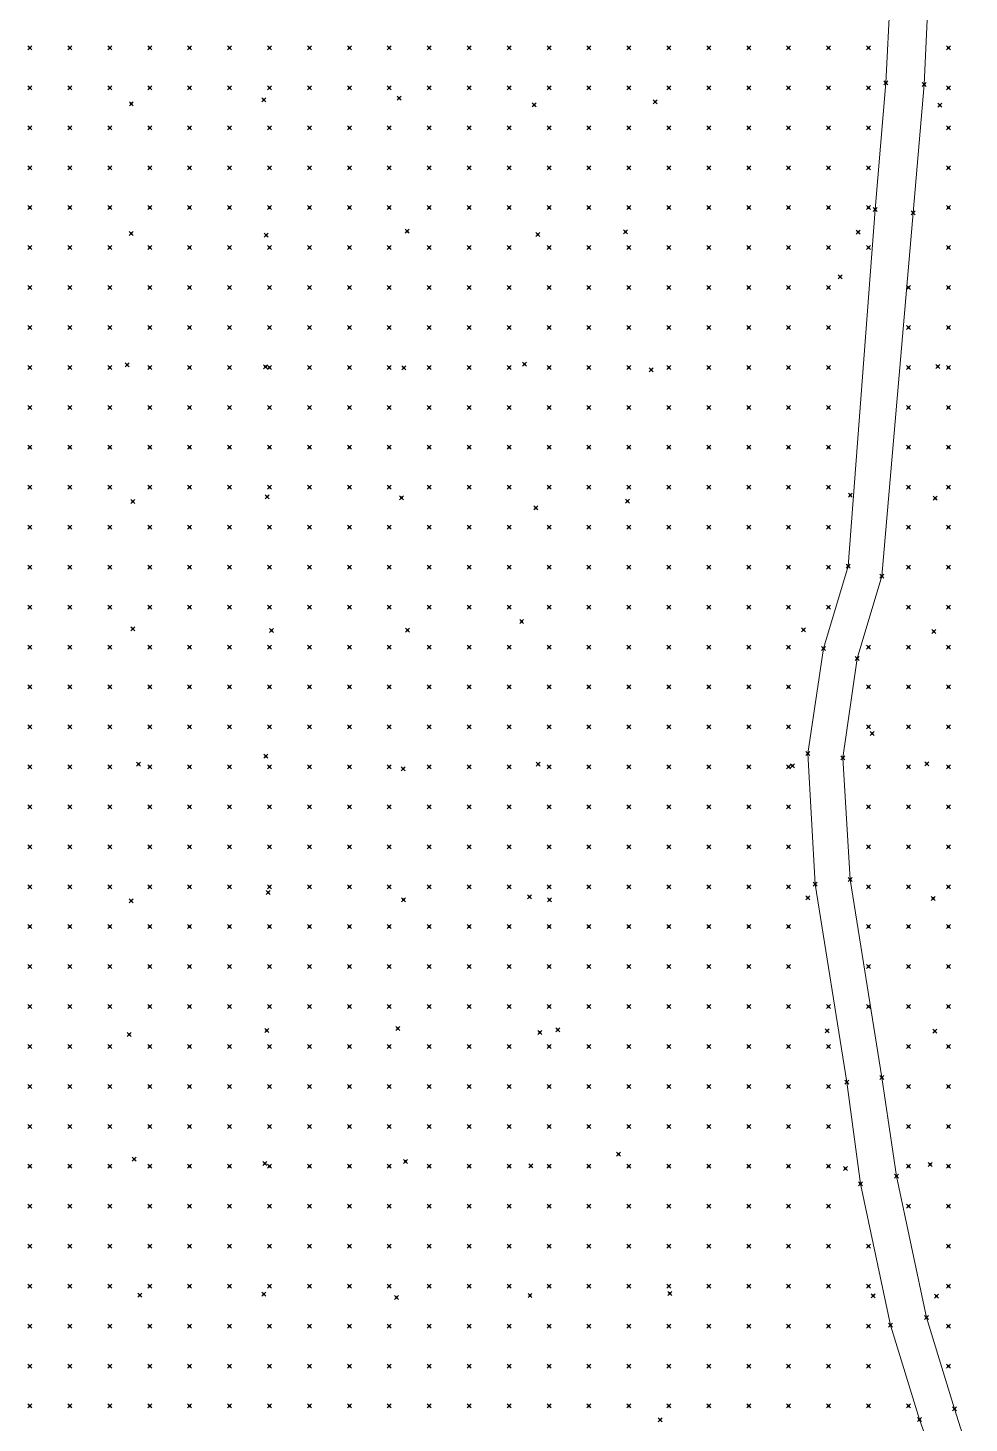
# Model space of a CAD drawing. Header units: metres. Extents: x 441556 to 446409, y 432338 to 461058.
# Drawn here: x 443324.6 to 443395.3, y 448040.7 to 448145.5 of the extents above; entities that cross this region are included whole.
import ezdxf

# ---------------------------------------------------------------- set-up
doc = ezdxf.new("R2010")
doc.units = ezdxf.units.M
doc.header["$MEASUREMENT"] = 0
doc.header["$PDMODE"] = 35
doc.header["$PDSIZE"] = 0.15
for name, color, linetype, lineweight in [('DTM-BRE-RevN_GRP_DRUM PAMANT', 2, 'Continuous', 0), ('DTM-NOK-RevN_LIDAR_co_lidar', 91, 'Continuous', 0), ('DTM-NOK-RevN_RTK', 32, 'Continuous', 0)]:
    doc.layers.add(name, color=color, linetype=linetype, lineweight=lineweight)

msp = doc.modelspace()

# ---------------------------------------------------------------- linework, layer by layer
at = {"layer": 'DTM-BRE-RevN_GRP_DRUM PAMANT'}
for p, q in [((443389.009, 448141.379, 350.595), (443389.473, 448150.666, 350.107)), ((443391.884, 448141.251, 350.888), (443392.299, 448150.54, 350.059)), ((443388.189, 448131.855, 352.449), (443389.009, 448141.379, 350.595)), ((443391.057, 448131.609, 352.742), (443391.884, 448141.251, 350.888)), ((443386.181, 448105.076, 354.924), (443388.189, 448131.855, 352.449)), ((443388.709, 448104.315, 354.644), (443391.057, 448131.609, 352.742)), ((443384.322, 448098.894, 355.461), (443386.181, 448105.076, 354.924)), ((443386.85, 448098.134, 355.181), (443388.709, 448104.315, 354.644)), ((443383.144, 448091.009, 356.29), (443384.322, 448098.894, 355.461)), ((443385.765, 448090.695, 356.01), (443386.85, 448098.134, 355.181)), ((443383.701, 448081.199, 356.875), (443383.144, 448091.009, 356.29)), ((443386.318, 448081.548, 356.595), (443385.765, 448090.695, 356.01)), ((443386.075, 448066.325, 358.241), (443383.701, 448081.199, 356.875)), ((443388.692, 448066.673, 357.961), (443386.318, 448081.548, 356.595)), ((443387.106, 448058.707, 358.242), (443386.075, 448066.325, 358.241)), ((443389.795, 448059.277, 358.242), (443388.692, 448066.673, 357.961)), ((443389.357, 448048.082, 358.522), (443387.106, 448058.707, 358.242)), ((443392.046, 448048.651, 358.522), (443389.795, 448059.277, 358.242)), ((443394.16, 448041.802, 357.962), (443392.046, 448048.651, 358.522)), ((443391.534, 448040.99, 357.962), (443389.357, 448048.082, 358.522)), ((443392.505, 448038.281, 357.802), (443391.534, 448040.99, 357.962)), ((443395.254, 448038.313, 357.802), (443394.16, 448041.802, 357.962))]:
    msp.add_line(p, q, dxfattribs=at)
at = {"layer": 'DTM-NOK-RevN_LIDAR_co_lidar'}
for p in [(443324.71, 448143.992, 345.567), (443327.71, 448143.992, 345.444), (443330.709, 448143.992, 345.363), (443333.708, 448143.992, 345.461), (443336.708, 448143.992, 345.459), (443339.707, 448143.992, 345.4), (443342.706, 448143.992, 345.351), (443345.706, 448143.992, 345.312), (443348.705, 448143.992, 345.267), (443351.704, 448143.992, 345.212), (443354.704, 448143.992, 345.149), (443357.703, 448143.992, 345.078), (443360.702, 448143.992, 345.031), (443363.702, 448143.992, 345.029), (443366.701, 448143.992, 345.026), (443369.7, 448143.992, 345.03), (443372.7, 448143.992, 345.089), (443375.699, 448143.992, 345.275), (443378.698, 448143.992, 346.131), (443381.698, 448143.992, 347.687), (443384.697, 448143.992, 349.369), (443387.697, 448143.992, 350.285), (443393.695, 448143.992, 351.63), (443324.71, 448140.992, 345.586), (443327.71, 448140.992, 345.466), (443330.709, 448140.992, 345.36), (443333.708, 448140.992, 345.404), (443336.708, 448140.992, 345.41), (443339.707, 448140.992, 345.38), (443342.706, 448140.992, 345.335), (443345.706, 448140.992, 345.288), (443348.705, 448140.992, 345.223), (443351.704, 448140.992, 345.159), (443354.704, 448140.992, 345.098), (443357.703, 448140.992, 345.023), (443360.702, 448140.992, 344.974), (443363.702, 448140.992, 344.966), (443366.701, 448140.992, 344.949), (443369.7, 448140.992, 344.948), (443372.7, 448140.992, 345.034), (443375.699, 448140.992, 345.422), (443378.698, 448140.992, 346.744), (443381.698, 448140.992, 348.585), (443384.697, 448140.992, 350.313), (443387.697, 448140.992, 350.828), (443393.695, 448140.992, 352.24), (443324.71, 448137.993, 345.66), (443327.71, 448137.993, 345.479), (443330.709, 448137.993, 345.384), (443333.708, 448137.993, 345.373), (443336.708, 448137.993, 345.408), (443339.707, 448137.993, 345.4), (443342.706, 448137.993, 345.354), (443345.706, 448137.993, 345.299), (443348.705, 448137.993, 345.212), (443351.704, 448137.993, 345.122), (443354.704, 448137.993, 345.055), (443357.703, 448137.993, 345.005), (443360.702, 448137.993, 344.958), (443363.702, 448137.993, 344.911), (443366.701, 448137.993, 344.882), (443369.7, 448137.993, 344.899), (443372.7, 448137.993, 345.119), (443375.699, 448137.993, 345.964), (443378.698, 448137.993, 347.952), (443381.698, 448137.993, 350.134), (443384.697, 448137.993, 351.3), (443387.697, 448137.993, 351.339), (443393.695, 448137.993, 353.239), (443324.71, 448134.994, 345.817), (443327.71, 448134.994, 345.556), (443330.709, 448134.994, 345.421), (443333.708, 448134.994, 345.382), (443336.708, 448134.994, 345.396), (443339.707, 448134.994, 345.421), (443342.706, 448134.994, 345.414), (443345.706, 448134.994, 345.355), (443348.705, 448134.994, 345.262), (443351.704, 448134.994, 345.169), (443354.704, 448134.994, 345.102), (443357.703, 448134.994, 345.047), (443360.702, 448134.994, 344.977), (443363.702, 448134.994, 344.897), (443366.701, 448134.994, 344.832), (443369.7, 448134.994, 344.901), (443372.7, 448134.994, 345.45), (443375.699, 448134.994, 347.02), (443378.698, 448134.994, 349.413), (443381.698, 448134.994, 351.773), (443384.697, 448134.994, 352.301), (443387.697, 448134.994, 351.709), (443393.695, 448134.994, 354.083), (443324.71, 448131.994, 345.885), (443327.71, 448131.994, 345.624), (443330.709, 448131.994, 345.457), (443333.708, 448131.994, 345.416), (443336.708, 448131.994, 345.394), (443339.707, 448131.994, 345.415), (443342.706, 448131.994, 345.435), (443345.706, 448131.994, 345.405), (443348.705, 448131.994, 345.312), (443351.704, 448131.994, 345.231), (443354.704, 448131.994, 345.163), (443357.703, 448131.994, 345.074), (443360.702, 448131.994, 344.982), (443363.702, 448131.994, 344.887), (443366.701, 448131.994, 344.81), (443369.7, 448131.994, 344.931), (443372.7, 448131.994, 345.668), (443375.699, 448131.994, 347.361), (443378.698, 448131.994, 350.716), (443381.698, 448131.994, 352.471), (443384.697, 448131.994, 354.025), (443387.697, 448131.994, 352.28), (443393.695, 448131.994, 354.796), (443324.71, 448128.995, 345.914), (443327.71, 448128.995, 345.707), (443330.709, 448128.995, 345.52), (443333.708, 448128.995, 345.445), (443336.708, 448128.995, 345.418), (443339.707, 448128.995, 345.416), (443342.706, 448128.995, 345.438), (443345.706, 448128.995, 345.427), (443348.705, 448128.995, 345.354), (443351.704, 448128.995, 345.238), (443354.704, 448128.995, 345.151), (443357.703, 448128.995, 345.092), (443360.702, 448128.995, 345.027), (443363.702, 448128.995, 344.959), (443366.701, 448128.995, 344.844), (443369.7, 448128.995, 344.903), (443372.7, 448128.995, 345.586), (443375.699, 448128.995, 346.868), (443378.698, 448128.995, 349.068), (443381.698, 448128.995, 351.97), (443384.697, 448128.995, 353.748), (443387.697, 448128.995, 352.685), (443393.695, 448128.995, 355.402), (443324.71, 448125.996, 345.987), (443327.71, 448125.996, 345.82), (443330.709, 448125.996, 345.588), (443333.708, 448125.996, 345.491), (443336.708, 448125.996, 345.45), (443339.707, 448125.996, 345.429), (443342.706, 448125.996, 345.419), (443345.706, 448125.996, 345.413), (443348.705, 448125.996, 345.362), (443351.704, 448125.996, 345.256), (443354.704, 448125.996, 345.159), (443357.703, 448125.996, 345.087), (443360.702, 448125.996, 345.028), (443363.702, 448125.996, 344.96), (443366.701, 448125.996, 344.816), (443369.7, 448125.996, 344.872), (443372.7, 448125.996, 345.54), (443375.699, 448125.996, 346.723), (443378.698, 448125.996, 348.632), (443381.698, 448125.996, 351.486), (443384.697, 448125.996, 353.834), (443390.696, 448125.996, 353.832), (443393.695, 448125.996, 355.69), (443324.71, 448122.996, 345.931), (443327.71, 448122.996, 345.862), (443330.709, 448122.996, 345.671), (443333.708, 448122.996, 345.524), (443336.708, 448122.996, 345.471), (443339.707, 448122.996, 345.448), (443342.706, 448122.996, 345.455), (443345.706, 448122.996, 345.461), (443348.705, 448122.996, 345.418), (443351.704, 448122.996, 345.304), (443354.704, 448122.996, 345.183), (443357.703, 448122.996, 345.09), (443360.702, 448122.996, 345.006), (443363.702, 448122.996, 344.906), (443366.701, 448122.996, 344.751), (443369.7, 448122.996, 344.795), (443372.7, 448122.996, 345.419), (443375.699, 448122.996, 346.568), (443378.698, 448122.996, 349.264), (443381.698, 448122.996, 353.296), (443384.697, 448122.996, 354.444), (443390.696, 448122.996, 354.317), (443393.695, 448122.996, 356.128), (443324.71, 448119.997, 345.916), (443327.71, 448119.997, 345.957), (443330.709, 448119.997, 345.766), (443333.708, 448119.997, 345.614), (443336.708, 448119.997, 345.501), (443339.707, 448119.997, 345.458), (443342.706, 448119.997, 345.453), (443345.706, 448119.997, 345.452), (443348.705, 448119.997, 345.426), (443351.704, 448119.997, 345.344), (443354.704, 448119.997, 345.234), (443357.703, 448119.997, 345.123), (443360.702, 448119.997, 345.021), (443363.702, 448119.997, 344.905), (443366.701, 448119.997, 344.729), (443369.7, 448119.997, 344.745), (443372.7, 448119.997, 345.326), (443375.699, 448119.997, 346.82), (443378.698, 448119.997, 350.121), (443381.698, 448119.997, 353.083), (443384.697, 448119.997, 354.689), (443390.696, 448119.997, 354.83), (443393.695, 448119.997, 356.676), (443324.71, 448116.998, 345.903), (443327.71, 448116.998, 345.95), (443330.709, 448116.998, 345.823), (443333.708, 448116.998, 345.677), (443336.708, 448116.998, 345.548), (443339.707, 448116.998, 345.482), (443342.706, 448116.998, 345.486), (443345.706, 448116.998, 345.47), (443348.705, 448116.998, 345.413), (443351.704, 448116.998, 345.342), (443354.704, 448116.998, 345.248), (443357.703, 448116.998, 345.131), (443360.702, 448116.998, 345.029), (443363.702, 448116.998, 344.909), (443366.701, 448116.998, 344.732), (443369.7, 448116.998, 344.72), (443372.7, 448116.998, 345.282), (443375.699, 448116.998, 346.881), (443378.698, 448116.998, 349.248), (443381.698, 448116.998, 351.933), (443384.697, 448116.998, 353.972), (443390.696, 448116.998, 355.283), (443393.695, 448116.998, 356.944), (443324.71, 448113.998, 345.863), (443327.71, 448113.998, 345.929), (443330.709, 448113.998, 345.795), (443333.708, 448113.998, 345.653), (443336.708, 448113.998, 345.549), (443339.707, 448113.998, 345.497), (443342.706, 448113.998, 345.497), (443345.706, 448113.998, 345.472), (443348.705, 448113.998, 345.42), (443351.704, 448113.998, 345.347), (443354.704, 448113.998, 345.252), (443357.703, 448113.998, 345.141), (443360.702, 448113.998, 345.025), (443363.702, 448113.998, 344.898), (443366.701, 448113.998, 344.755), (443369.7, 448113.998, 344.845), (443372.7, 448113.998, 345.456), (443375.699, 448113.998, 346.746), (443378.698, 448113.998, 348.679), (443381.698, 448113.998, 351.153), (443384.697, 448113.998, 353.258), (443390.696, 448113.998, 355.6), (443393.695, 448113.998, 357.18), (443324.71, 448110.999, 345.871), (443327.71, 448110.999, 345.93), (443330.709, 448110.999, 345.79), (443333.708, 448110.999, 345.665), (443336.708, 448110.999, 345.587), (443339.707, 448110.999, 345.517), (443342.706, 448110.999, 345.506), (443345.706, 448110.999, 345.451), (443348.705, 448110.999, 345.393), (443351.704, 448110.999, 345.339), (443354.704, 448110.999, 345.259), (443357.703, 448110.999, 345.161), (443360.702, 448110.999, 345.047), (443363.702, 448110.999, 344.911), (443366.701, 448110.999, 344.824), (443369.7, 448110.999, 345.09), (443372.7, 448110.999, 345.81), (443375.699, 448110.999, 346.938), (443378.698, 448110.999, 348.607), (443381.698, 448110.999, 350.845), (443384.697, 448110.999, 353.859), (443390.696, 448110.999, 355.788), (443393.695, 448110.999, 357.479), (443324.71, 448108, 345.856), (443327.71, 448108, 345.883), (443330.709, 448108, 345.794), (443333.708, 448108, 345.736), (443336.708, 448108, 345.686), (443339.707, 448108, 345.607), (443342.706, 448108, 345.558), (443345.706, 448108, 345.49), (443348.705, 448108, 345.422), (443351.704, 448108, 345.357), (443354.704, 448108, 345.267), (443357.703, 448108, 345.155), (443360.702, 448108, 345.035), (443363.702, 448108, 344.907), (443366.701, 448108, 344.875), (443369.7, 448108, 345.27), (443372.7, 448108, 346.113), (443375.699, 448108, 347.213), (443378.698, 448108, 348.795), (443381.698, 448108, 350.638), (443384.697, 448108, 353.103), (443390.696, 448108, 355.812), (443393.695, 448108, 357.557), (443324.71, 448105, 345.842), (443327.71, 448105, 345.84), (443330.709, 448105, 345.804), (443333.708, 448105, 345.794), (443336.708, 448105, 345.779), (443339.707, 448105, 345.73), (443342.706, 448105, 345.642), (443345.706, 448105, 345.566), (443348.705, 448105, 345.492), (443351.704, 448105, 345.4), (443354.704, 448105, 345.29), (443357.703, 448105, 345.168), (443360.702, 448105, 345.044), (443363.702, 448105, 344.921), (443366.701, 448105, 344.906), (443369.7, 448105, 345.3), (443372.7, 448105, 346.315), (443375.699, 448105, 347.704), (443378.698, 448105, 349.369), (443381.698, 448105, 351.82), (443384.697, 448105, 353.67), (443390.696, 448105, 355.85), (443393.695, 448105, 357.534), (443324.71, 448102.001, 345.858), (443327.71, 448102.001, 345.886), (443330.709, 448102.001, 345.762), (443333.708, 448102.001, 345.711), (443336.708, 448102.001, 345.693), (443339.707, 448102.001, 345.703), (443342.706, 448102.001, 345.635), (443345.706, 448102.001, 345.562), (443348.705, 448102.001, 345.497), (443351.704, 448102.001, 345.415), (443354.704, 448102.001, 345.322), (443357.703, 448102.001, 345.207), (443360.702, 448102.001, 345.084), (443363.702, 448102.001, 344.99), (443366.701, 448102.001, 345.012), (443369.7, 448102.001, 345.512), (443372.7, 448102.001, 346.83), (443375.699, 448102.001, 348.57), (443378.698, 448102.001, 350.694), (443381.698, 448102.001, 353.642), (443384.697, 448102.001, 354.628), (443390.696, 448102.001, 356.32), (443393.695, 448102.001, 357.854), (443324.71, 448099.002, 345.872), (443327.71, 448099.002, 345.838), (443330.709, 448099.002, 345.691), (443333.708, 448099.002, 345.622), (443336.708, 448099.002, 345.612), (443339.707, 448099.002, 345.596), (443342.706, 448099.002, 345.534), (443345.706, 448099.002, 345.457), (443348.705, 448099.002, 345.395), (443351.704, 448099.002, 345.337), (443354.704, 448099.002, 345.275), (443357.703, 448099.002, 345.167), (443360.702, 448099.002, 345.006), (443363.702, 448099.002, 344.918), (443366.701, 448099.002, 345.092), (443369.7, 448099.002, 345.808), (443372.7, 448099.002, 347.27), (443375.699, 448099.002, 349.356), (443378.698, 448099.002, 352.144), (443381.698, 448099.002, 354.733), (443387.697, 448099.002, 355.702), (443390.696, 448099.002, 356.999), (443393.695, 448099.002, 358.42), (443324.71, 448096.002, 345.756), (443327.71, 448096.002, 345.692), (443330.709, 448096.002, 345.639), (443333.708, 448096.002, 345.621), (443336.708, 448096.002, 345.647), (443339.707, 448096.002, 345.568), (443342.706, 448096.002, 345.487), (443345.706, 448096.002, 345.397), (443348.705, 448096.002, 345.319), (443351.704, 448096.002, 345.277), (443354.704, 448096.002, 345.227), (443357.703, 448096.002, 345.069), (443360.702, 448096.002, 344.831), (443363.702, 448096.002, 344.758), (443366.701, 448096.002, 345.136), (443369.7, 448096.002, 346.136), (443372.7, 448096.002, 347.818), (443375.699, 448096.002, 351.256), (443378.698, 448096.002, 354.022), (443381.698, 448096.002, 355.313), (443387.697, 448096.002, 356.353), (443390.696, 448096.002, 357.492), (443393.695, 448096.002, 358.886), (443324.71, 448093.003, 345.588), (443327.71, 448093.003, 345.584), (443330.709, 448093.003, 345.624), (443333.708, 448093.003, 345.642), (443336.708, 448093.003, 345.672), (443339.707, 448093.003, 345.596), (443342.706, 448093.003, 345.516), (443345.706, 448093.003, 345.419), (443348.705, 448093.003, 345.329), (443351.704, 448093.003, 345.29), (443354.704, 448093.003, 345.211), (443357.703, 448093.003, 344.963), (443360.702, 448093.003, 344.675), (443363.702, 448093.003, 344.701), (443366.701, 448093.003, 345.398), (443369.7, 448093.003, 347.115), (443372.7, 448093.003, 349.81), (443375.699, 448093.003, 353.609), (443378.698, 448093.003, 355.394), (443381.698, 448093.003, 355.796), (443387.697, 448093.003, 356.635), (443390.696, 448093.003, 357.721), (443393.695, 448093.003, 359.161), (443324.71, 448090.003, 345.49), (443327.71, 448090.003, 345.522), (443330.709, 448090.003, 345.606), (443333.708, 448090.003, 345.639), (443336.708, 448090.003, 345.667), (443339.707, 448090.003, 345.623), (443342.706, 448090.003, 345.543), (443345.706, 448090.003, 345.443), (443348.705, 448090.003, 345.351), (443351.704, 448090.003, 345.294), (443354.704, 448090.003, 345.165), (443357.703, 448090.003, 344.859), (443360.702, 448090.003, 344.593), (443363.702, 448090.003, 344.826), (443366.701, 448090.003, 346.001), (443369.7, 448090.003, 348.788), (443372.7, 448090.003, 353.001), (443375.699, 448090.003, 355.099), (443378.698, 448090.003, 355.797), (443381.698, 448090.003, 356.118), (443387.697, 448090.003, 356.722), (443390.696, 448090.003, 357.793), (443393.695, 448090.003, 359.288), (443324.71, 448087.004, 345.441), (443327.71, 448087.004, 345.476), (443330.709, 448087.004, 345.562), (443333.708, 448087.004, 345.622), (443336.708, 448087.004, 345.659), (443339.707, 448087.004, 345.634), (443342.706, 448087.004, 345.552), (443345.706, 448087.004, 345.455), (443348.705, 448087.004, 345.345), (443351.704, 448087.004, 345.247), (443354.704, 448087.004, 345.07), (443357.703, 448087.004, 344.751), (443360.702, 448087.004, 344.6), (443363.702, 448087.004, 345.104), (443366.701, 448087.004, 346.66), (443369.7, 448087.004, 350.089), (443372.7, 448087.004, 355.118), (443375.699, 448087.004, 355.963), (443378.698, 448087.004, 356.271), (443381.698, 448087.004, 356.396), (443387.697, 448087.004, 356.766), (443390.696, 448087.004, 357.754), (443393.695, 448087.004, 359.177), (443324.71, 448084.005, 345.425), (443327.71, 448084.005, 345.44), (443330.709, 448084.005, 345.52), (443333.708, 448084.005, 345.593), (443336.708, 448084.005, 345.623), (443339.707, 448084.005, 345.619), (443342.706, 448084.005, 345.555), (443345.706, 448084.005, 345.464), (443348.705, 448084.005, 345.331), (443351.704, 448084.005, 345.187), (443354.704, 448084.005, 344.962), (443357.703, 448084.005, 344.656), (443360.702, 448084.005, 344.67), (443363.702, 448084.005, 345.455), (443366.701, 448084.005, 347.272), (443369.7, 448084.005, 350.763), (443372.7, 448084.005, 355.354), (443375.699, 448084.005, 356.274), (443378.698, 448084.005, 356.684), (443381.698, 448084.005, 356.753), (443387.697, 448084.005, 356.8), (443390.696, 448084.005, 357.668), (443393.695, 448084.005, 358.899), (443324.71, 448081.005, 345.405), (443327.71, 448081.005, 345.413), (443330.709, 448081.005, 345.476), (443333.708, 448081.005, 345.565), (443336.708, 448081.005, 345.611), (443339.707, 448081.005, 345.61), (443342.706, 448081.005, 345.55), (443345.706, 448081.005, 345.463), (443348.705, 448081.005, 345.319), (443351.704, 448081.005, 345.151), (443354.704, 448081.005, 344.918), (443357.703, 448081.005, 344.641), (443360.702, 448081.005, 344.789), (443363.702, 448081.005, 345.866), (443366.701, 448081.005, 348.01), (443369.7, 448081.005, 351.384), (443372.7, 448081.005, 355.009), (443375.699, 448081.005, 356.483), (443378.698, 448081.005, 356.908), (443381.698, 448081.005, 357.075), (443387.697, 448081.005, 356.876), (443390.696, 448081.005, 357.665), (443393.695, 448081.005, 358.787), (443324.71, 448078.006, 345.38), (443327.71, 448078.006, 345.403), (443330.709, 448078.006, 345.443), (443333.708, 448078.006, 345.544), (443336.708, 448078.006, 345.605), (443339.707, 448078.006, 345.592), (443342.706, 448078.006, 345.522), (443345.706, 448078.006, 345.44), (443348.705, 448078.006, 345.294), (443351.704, 448078.006, 345.106), (443354.704, 448078.006, 344.865), (443357.703, 448078.006, 344.627), (443360.702, 448078.006, 344.91), (443363.702, 448078.006, 346.216), (443366.701, 448078.006, 348.423), (443369.7, 448078.006, 351.403), (443372.7, 448078.006, 354.701), (443375.699, 448078.006, 356.569), (443378.698, 448078.006, 357.077), (443381.698, 448078.006, 357.251), (443387.697, 448078.006, 357), (443390.696, 448078.006, 357.66), (443393.695, 448078.006, 358.832), (443324.71, 448075.007, 345.35), (443327.71, 448075.007, 345.375), (443330.709, 448075.007, 345.404), (443333.708, 448075.007, 345.495), (443336.708, 448075.007, 345.579), (443339.707, 448075.007, 345.588), (443342.706, 448075.007, 345.525), (443345.706, 448075.007, 345.423), (443348.705, 448075.007, 345.257), (443351.704, 448075.007, 345.05), (443354.704, 448075.007, 344.797), (443357.703, 448075.007, 344.605), (443360.702, 448075.007, 344.955), (443363.702, 448075.007, 346.245), (443366.701, 448075.007, 348.324), (443369.7, 448075.007, 351.202), (443372.7, 448075.007, 354.634), (443375.699, 448075.007, 356.538), (443378.698, 448075.007, 357.197), (443381.698, 448075.007, 357.424), (443387.697, 448075.007, 357.185), (443390.696, 448075.007, 357.737), (443393.695, 448075.007, 358.999), (443324.71, 448072.007, 345.336), (443327.71, 448072.007, 345.382), (443330.709, 448072.007, 345.384), (443333.708, 448072.007, 345.444), (443336.708, 448072.007, 345.536), (443339.707, 448072.007, 345.552), (443342.706, 448072.007, 345.486), (443345.706, 448072.007, 345.384), (443348.705, 448072.007, 345.214), (443351.704, 448072.007, 345.001), (443354.704, 448072.007, 344.794), (443357.703, 448072.007, 344.644), (443360.702, 448072.007, 344.874), (443363.702, 448072.007, 345.936), (443366.701, 448072.007, 347.896), (443369.7, 448072.007, 350.736), (443372.7, 448072.007, 354.141), (443375.699, 448072.007, 356.379), (443378.698, 448072.007, 357.204), (443381.698, 448072.007, 357.513), (443384.697, 448072.007, 357.575), (443387.697, 448072.007, 357.439), (443390.696, 448072.007, 357.894), (443393.695, 448072.007, 358.999), (443324.71, 448069.008, 345.304), (443327.71, 448069.008, 345.374), (443330.709, 448069.008, 345.383), (443333.708, 448069.008, 345.445), (443336.708, 448069.008, 345.531), (443339.707, 448069.008, 345.562), (443342.706, 448069.008, 345.475), (443345.706, 448069.008, 345.338), (443348.705, 448069.008, 345.166), (443351.704, 448069.008, 344.956), (443354.704, 448069.008, 344.755), (443357.703, 448069.008, 344.621), (443360.702, 448069.008, 344.789), (443363.702, 448069.008, 345.734), (443366.701, 448069.008, 347.845), (443369.7, 448069.008, 350.744), (443372.7, 448069.008, 353.147), (443375.699, 448069.008, 355.775), (443378.698, 448069.008, 357.181), (443381.698, 448069.008, 357.587), (443384.697, 448069.008, 357.807), (443390.696, 448069.008, 358.023), (443393.695, 448069.008, 359.105), (443324.71, 448066.009, 345.24), (443327.71, 448066.009, 345.313), (443330.709, 448066.009, 345.338), (443333.708, 448066.009, 345.42), (443336.708, 448066.009, 345.496), (443339.707, 448066.009, 345.543), (443342.706, 448066.009, 345.461), (443345.706, 448066.009, 345.317), (443348.705, 448066.009, 345.142), (443351.704, 448066.009, 344.944), (443354.704, 448066.009, 344.767), (443357.703, 448066.009, 344.639), (443360.702, 448066.009, 344.764), (443363.702, 448066.009, 345.611), (443366.701, 448066.009, 347.433), (443369.7, 448066.009, 349.773), (443372.7, 448066.009, 351.996), (443375.699, 448066.009, 355.094), (443378.698, 448066.009, 357.038), (443381.698, 448066.009, 357.66), (443384.697, 448066.009, 357.946), (443390.696, 448066.009, 358.038), (443393.695, 448066.009, 359.034), (443324.71, 448063.009, 345.232), (443327.71, 448063.009, 345.29), (443330.709, 448063.009, 345.323), (443333.708, 448063.009, 345.387), (443336.708, 448063.009, 345.465), (443339.707, 448063.009, 345.518), (443342.706, 448063.009, 345.441), (443345.706, 448063.009, 345.285), (443348.705, 448063.009, 345.101), (443351.704, 448063.009, 344.921), (443354.704, 448063.009, 344.785), (443357.703, 448063.009, 344.697), (443360.702, 448063.009, 344.813), (443363.702, 448063.009, 345.454), (443366.701, 448063.009, 346.784), (443369.7, 448063.009, 348.841), (443372.7, 448063.009, 351.497), (443375.699, 448063.009, 354.46), (443378.698, 448063.009, 356.662), (443381.698, 448063.009, 357.697), (443384.697, 448063.009, 358.018), (443390.696, 448063.009, 358.105), (443393.695, 448063.009, 359.017), (443324.71, 448060.01, 345.213), (443327.71, 448060.01, 345.269), (443330.709, 448060.01, 345.322), (443333.708, 448060.01, 345.371), (443336.708, 448060.01, 345.449), (443339.707, 448060.01, 345.495), (443342.706, 448060.01, 345.438), (443345.706, 448060.01, 345.293), (443348.705, 448060.01, 345.122), (443351.704, 448060.01, 344.945), (443354.704, 448060.01, 344.795), (443357.703, 448060.01, 344.711), (443360.702, 448060.01, 344.845), (443363.702, 448060.01, 345.476), (443366.701, 448060.01, 346.663), (443369.7, 448060.01, 348.403), (443372.7, 448060.01, 350.867), (443375.699, 448060.01, 353.784), (443378.698, 448060.01, 355.823), (443381.698, 448060.01, 357.66), (443384.697, 448060.01, 358.08), (443390.696, 448060.01, 358.304), (443393.695, 448060.01, 358.963), (443324.71, 448057.011, 345.238), (443327.71, 448057.011, 345.28), (443330.709, 448057.011, 345.344), (443333.708, 448057.011, 345.403), (443336.708, 448057.011, 345.435), (443339.707, 448057.011, 345.435), (443342.706, 448057.011, 345.368), (443345.706, 448057.011, 345.248), (443348.705, 448057.011, 345.106), (443351.704, 448057.011, 344.957), (443354.704, 448057.011, 344.836), (443357.703, 448057.011, 344.763), (443360.702, 448057.011, 344.817), (443363.702, 448057.011, 345.337), (443366.701, 448057.011, 346.583), (443369.7, 448057.011, 348.333), (443372.7, 448057.011, 350.541), (443375.699, 448057.011, 352.708), (443378.698, 448057.011, 355.012), (443381.698, 448057.011, 357.347), (443384.697, 448057.011, 358.191), (443390.696, 448057.011, 358.475), (443393.695, 448057.011, 358.951), (443324.71, 448054.011, 345.248), (443327.71, 448054.011, 345.287), (443330.709, 448054.011, 345.327), (443333.708, 448054.011, 345.382), (443336.708, 448054.011, 345.414), (443339.707, 448054.011, 345.406), (443342.706, 448054.011, 345.365), (443345.706, 448054.011, 345.262), (443348.705, 448054.011, 345.117), (443351.704, 448054.011, 344.977), (443354.704, 448054.011, 344.875), (443357.703, 448054.011, 344.816), (443360.702, 448054.011, 344.849), (443363.702, 448054.011, 345.307), (443366.701, 448054.011, 346.546), (443369.7, 448054.011, 348.241), (443372.7, 448054.011, 349.986), (443375.699, 448054.011, 351.854), (443378.698, 448054.011, 354.129), (443381.698, 448054.011, 356.446), (443384.697, 448054.011, 358.07), (443387.697, 448054.011, 358.656), (443393.695, 448054.011, 359.005), (443324.71, 448051.012, 345.218), (443327.71, 448051.012, 345.263), (443330.709, 448051.012, 345.268), (443333.708, 448051.012, 345.336), (443336.708, 448051.012, 345.378), (443339.707, 448051.012, 345.397), (443342.706, 448051.012, 345.365), (443345.706, 448051.012, 345.277), (443348.705, 448051.012, 345.151), (443351.704, 448051.012, 345.011), (443354.704, 448051.012, 344.888), (443357.703, 448051.012, 344.85), (443360.702, 448051.012, 344.9), (443363.702, 448051.012, 345.238), (443366.701, 448051.012, 346.353), (443369.7, 448051.012, 347.982), (443372.7, 448051.012, 349.559), (443375.699, 448051.012, 351.194), (443378.698, 448051.012, 353.309), (443381.698, 448051.012, 355.385), (443384.697, 448051.012, 357.555), (443387.697, 448051.012, 358.632), (443393.695, 448051.012, 358.921), (443324.71, 448048.013, 345.162), (443327.71, 448048.013, 345.206), (443330.709, 448048.013, 345.236), (443333.708, 448048.013, 345.299), (443336.708, 448048.013, 345.343), (443339.707, 448048.013, 345.358), (443342.706, 448048.013, 345.333), (443345.706, 448048.013, 345.274), (443348.705, 448048.013, 345.145), (443351.704, 448048.013, 344.986), (443354.704, 448048.013, 344.878), (443357.703, 448048.013, 344.838), (443360.702, 448048.013, 344.859), (443363.702, 448048.013, 345.154), (443366.701, 448048.013, 346.103), (443369.7, 448048.013, 347.57), (443372.7, 448048.013, 349.113), (443375.699, 448048.013, 350.818), (443378.698, 448048.013, 352.701), (443381.698, 448048.013, 354.608), (443384.697, 448048.013, 356.881), (443387.697, 448048.013, 358.353), (443393.695, 448048.013, 358.816), (443324.71, 448045.013, 345.187), (443327.71, 448045.013, 345.222), (443330.709, 448045.013, 345.241), (443333.708, 448045.013, 345.303), (443336.708, 448045.013, 345.323), (443339.707, 448045.013, 345.34), (443342.706, 448045.013, 345.322), (443345.706, 448045.013, 345.239), (443348.705, 448045.013, 345.125), (443351.704, 448045.013, 344.992), (443354.704, 448045.013, 344.881), (443357.703, 448045.013, 344.832), (443360.702, 448045.013, 344.837), (443363.702, 448045.013, 345.02), (443366.701, 448045.013, 345.676), (443369.7, 448045.013, 346.913), (443372.7, 448045.013, 348.485), (443375.699, 448045.013, 350.406), (443378.698, 448045.013, 352.301), (443381.698, 448045.013, 354.039), (443384.697, 448045.013, 355.905), (443387.697, 448045.013, 357.549), (443393.695, 448045.013, 358.495), (443324.71, 448042.014, 345.129), (443327.71, 448042.014, 345.187), (443330.709, 448042.014, 345.253), (443333.708, 448042.014, 345.291), (443336.708, 448042.014, 345.323), (443339.707, 448042.014, 345.366), (443342.706, 448042.014, 345.349), (443345.706, 448042.014, 345.263), (443348.705, 448042.014, 345.147), (443351.704, 448042.014, 345.02), (443354.704, 448042.014, 344.906), (443357.703, 448042.014, 344.85), (443360.702, 448042.014, 344.859), (443363.702, 448042.014, 344.934), (443366.701, 448042.014, 345.283), (443369.7, 448042.014, 346.206), (443372.7, 448042.014, 347.649), (443375.699, 448042.014, 349.602), (443378.698, 448042.014, 351.752), (443381.698, 448042.014, 353.408), (443384.697, 448042.014, 355.201), (443387.697, 448042.014, 356.8), (443390.696, 448042.014, 357.848)]:
    msp.add_point(p, dxfattribs=at)
at = {"layer": 'DTM-NOK-RevN_RTK'}
for p in [(443389.009, 448141.379, 350.595), (443391.884, 448141.251, 350.888), (443332.329, 448139.801, 345.675), (443342.289, 448140.091, 345.48), (443352.434, 448140.211, 345.21), (443362.593, 448139.705, 345.128), (443371.677, 448139.931, 345.21), (443393.064, 448139.692, 352.488), (443388.189, 448131.855, 352.449), (443391.057, 448131.609, 352.742), (443332.317, 448130.049, 345.615), (443342.463, 448129.928, 345.608), (443353.048, 448130.217, 345.337), (443362.864, 448129.982, 345.135), (443369.445, 448130.182, 345.014), (443386.913, 448130.166, 352.906), (443385.564, 448126.798, 353.525), (443332.014, 448120.194, 345.764), (443342.418, 448120.054, 345.588), (443352.8, 448119.973, 345.467), (443361.851, 448120.24, 345.587), (443371.368, 448119.816, 344.75), (443392.913, 448120.068, 356.552), (443332.44, 448109.924, 345.87), (443342.538, 448110.275, 345.696), (443352.627, 448110.217, 345.511), (443369.598, 448109.946, 345.25), (443386.333, 448110.414, 354.949), (443392.709, 448110.17, 357.352), (443362.703, 448109.444, 345.169), (443386.181, 448105.076, 354.924), (443388.709, 448104.315, 354.644), (443361.647, 448100.917, 345.278), (443332.446, 448100.376, 345.745), (443342.859, 448100.243, 345.709), (443353.066, 448100.269, 345.496), (443382.811, 448100.301, 354.983), (443392.608, 448100.169, 357.853), (443384.322, 448098.894, 355.461), (443386.85, 448098.134, 355.181), (443387.977, 448092.502, 357.036), (443383.144, 448091.009, 356.29), (443332.873, 448090.214, 345.808), (443342.44, 448090.797, 345.678), (443362.884, 448090.209, 344.805), (443381.989, 448090.084, 356.256), (443385.765, 448090.695, 356.01), (443392.086, 448090.235, 358.633), (443352.75, 448089.849, 345.436), (443386.318, 448081.548, 356.595), (443342.604, 448080.565, 345.666), (443383.701, 448081.199, 356.875), (443332.321, 448079.94, 345.629), (443352.763, 448080.032, 345.218), (443362.227, 448080.24, 345.281), (443363.743, 448080.013, 346.156), (443383.153, 448080.173, 357.144), (443392.554, 448080.132, 358.404), (443342.497, 448070.2, 345.668), (443352.352, 448070.355, 345.114), (443363.017, 448070.071, 345.366), (443364.363, 448070.263, 345.99), (443384.588, 448070.182, 357.964), (443392.686, 448070.162, 358.787), (443332.164, 448069.91, 345.539), (443386.075, 448066.325, 358.241), (443388.692, 448066.673, 357.961), (443368.932, 448060.928, 348.091), (443332.533, 448060.556, 345.503), (443342.366, 448060.213, 345.639), (443352.931, 448060.384, 345.028), (443362.331, 448060.037, 345.471), (443385.959, 448059.848, 358.554), (443392.322, 448060.159, 358.563), (443387.106, 448058.707, 358.242), (443389.795, 448059.277, 358.242), (443332.971, 448050.338, 345.368), (443342.283, 448050.42, 345.43), (443352.253, 448050.168, 345.009), (443362.273, 448050.31, 344.856), (443372.783, 448050.471, 349.652), (443388.053, 448050.298, 358.847), (443392.794, 448050.269, 358.837), (443389.357, 448048.082, 358.522), (443392.046, 448048.651, 358.522), (443394.16, 448041.802, 357.962), (443372.042, 448040.972, 347.046), (443391.534, 448040.99, 357.962)]:
    msp.add_point(p, dxfattribs=at)

doc.saveas('drawing.dxf')
